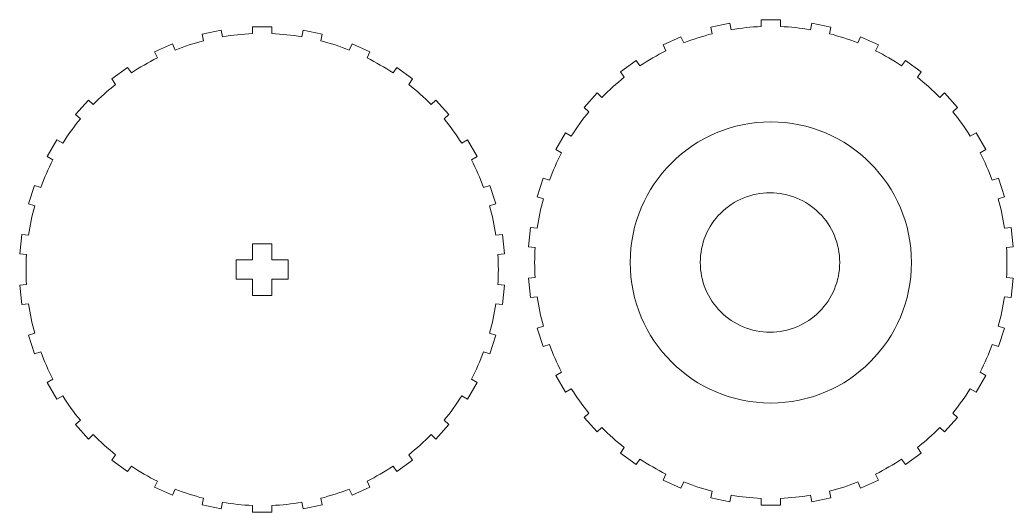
# Model space of a CAD drawing. Header units: centimetres. Extents: x -259 to 261, y 17 to 228.
# Drawn here: x -131.59 to -116.15, y 176.85 to 184.5 of the extents above; entities that cross this region are included whole.
import ezdxf

# ---------------------------------------------------------------- set-up
doc = ezdxf.new("R2010")
doc.units = ezdxf.units.CM
doc.header["$MEASUREMENT"] = 0
doc.layers.add('layer 1', color=7, linetype='Continuous')

msp = doc.modelspace()

# ---------------------------------------------------------------- linework, layer by layer
at = {"layer": 'layer 1', "color": 250, "lineweight": 9}
for points, knots in [([(-117.81781, 183.87206), (-117.81781, 183.87206), (-117.5736, 183.69462), (-117.5736, 183.69462), (-117.5736, 183.69462), (-117.5736, 183.69462), (-117.63456, 183.61071), (-117.63456, 183.61071), (-117.63456, 183.61071), (-117.51238, 183.51403), (-117.39648, 183.40968), (-117.28756, 183.29827), (-117.28756, 183.29827), (-117.28756, 183.29827), (-117.21049, 183.36768), (-117.21049, 183.36768), (-117.21049, 183.36768), (-117.21049, 183.36768), (-117.0085, 183.14335), (-117.0085, 183.14335), (-117.0085, 183.14335), (-117.0085, 183.14335), (-117.08557, 183.07394), (-117.08557, 183.07394), (-117.08557, 183.07394), (-116.98618, 182.95397), (-116.8945, 182.8278), (-116.81113, 182.69619), (-116.81113, 182.69619), (-116.81113, 182.69619), (-116.7213, 182.74805), (-116.7213, 182.74805), (-116.7213, 182.74805), (-116.7213, 182.74805), (-116.57037, 182.48662), (-116.57037, 182.48662), (-116.57037, 182.48662), (-116.57037, 182.48662), (-116.6602, 182.43477), (-116.6602, 182.43477), (-116.6602, 182.43477), (-116.5879, 182.29676), (-116.52447, 182.15428), (-116.47028, 182.0082), (-116.47028, 182.0082), (-116.47028, 182.0082), (-116.37163, 182.04026), (-116.37163, 182.04026), (-116.37163, 182.04026), (-116.37163, 182.04026), (-116.27835, 181.75317), (-116.27835, 181.75317), (-116.27835, 181.75317), (-116.27835, 181.75317), (-116.377, 181.72112), (-116.377, 181.72112), (-116.377, 181.72112), (-116.33498, 181.57109), (-116.30255, 181.41854), (-116.27992, 181.26438), (-116.27992, 181.26438), (-116.27992, 181.26438), (-116.17676, 181.27524), (-116.17676, 181.27524), (-116.17676, 181.27524), (-116.17676, 181.27524), (-116.14521, 180.97503), (-116.14521, 180.97503), (-116.14521, 180.97503), (-116.14521, 180.97503), (-116.24836, 180.96417), (-116.24836, 180.96417), (-116.24836, 180.96417), (-116.23846, 180.80868), (-116.23846, 180.65273), (-116.24836, 180.49725), (-116.24836, 180.49725), (-116.24836, 180.49725), (-116.14521, 180.4864), (-116.14521, 180.4864), (-116.14521, 180.4864), (-116.14521, 180.4864), (-116.17676, 180.1862), (-116.17676, 180.1862), (-116.17676, 180.1862), (-116.17676, 180.1862), (-116.27992, 180.19704), (-116.27992, 180.19704), (-116.27992, 180.19704), (-116.30255, 180.04289), (-116.33498, 179.89035), (-116.377, 179.74032), (-116.377, 179.74032), (-116.377, 179.74032), (-116.27835, 179.70826), (-116.27835, 179.70826), (-116.27835, 179.70826), (-116.27835, 179.70826), (-116.37163, 179.42117), (-116.37163, 179.42117), (-116.37163, 179.42117), (-116.37163, 179.42117), (-116.47028, 179.45322), (-116.47028, 179.45322), (-116.47028, 179.45322), (-116.52447, 179.30716), (-116.5879, 179.16468), (-116.6602, 179.02666), (-116.6602, 179.02666), (-116.6602, 179.02666), (-116.57037, 178.9748), (-116.57037, 178.9748), (-116.57037, 178.9748), (-116.57037, 178.9748), (-116.7213, 178.71338), (-116.7213, 178.71338), (-116.7213, 178.71338), (-116.7213, 178.71338), (-116.81113, 178.76524), (-116.81113, 178.76524), (-116.81113, 178.76524), (-116.8945, 178.63363), (-116.98618, 178.50746), (-117.08557, 178.3875), (-117.08557, 178.3875), (-117.08557, 178.3875), (-117.0085, 178.31808), (-117.0085, 178.31808), (-117.0085, 178.31808), (-117.0085, 178.31808), (-117.21049, 178.09376), (-117.21049, 178.09376), (-117.21049, 178.09376), (-117.21049, 178.09376), (-117.28756, 178.16316), (-117.28756, 178.16316), (-117.28756, 178.16316), (-117.39648, 178.05176), (-117.51238, 177.9474), (-117.63456, 177.85073), (-117.63456, 177.85073), (-117.63456, 177.85073), (-117.5736, 177.76681), (-117.5736, 177.76681), (-117.5736, 177.76681), (-117.5736, 177.76681), (-117.81781, 177.58938), (-117.81781, 177.58938), (-117.81781, 177.58938), (-117.81781, 177.58938), (-117.87878, 177.67329), (-117.87878, 177.67329), (-117.87878, 177.67329), (-118.00848, 177.58697), (-118.14355, 177.50899), (-118.28315, 177.43982), (-118.28315, 177.43982), (-118.28315, 177.43982), (-118.24097, 177.34507), (-118.24097, 177.34507), (-118.24097, 177.34507), (-118.24097, 177.34507), (-118.51673, 177.22229), (-118.51673, 177.22229), (-118.51673, 177.22229), (-118.51673, 177.22229), (-118.55892, 177.31704), (-118.55892, 177.31704), (-118.55892, 177.31704), (-118.70373, 177.25958), (-118.85205, 177.21139), (-119.00299, 177.17275), (-119.00299, 177.17275), (-119.00299, 177.17275), (-118.98143, 177.0713), (-118.98143, 177.0713), (-118.98143, 177.0713), (-118.98143, 177.0713), (-119.27669, 177.00855), (-119.27669, 177.00855), (-119.27669, 177.00855), (-119.27669, 177.00855), (-119.29826, 177.11), (-119.29826, 177.11), (-119.29826, 177.11), (-119.45186, 177.0839), (-119.60697, 177.06759), (-119.76263, 177.06119), (-119.76263, 177.06119), (-119.76263, 177.06119), (-119.76263, 176.95747), (-119.76263, 176.95747), (-119.76263, 176.95747), (-119.76263, 176.95747), (-120.06449, 176.95747), (-120.06449, 176.95747), (-120.06449, 176.95747), (-120.06449, 176.95747), (-120.06449, 177.06119), (-120.06449, 177.06119), (-120.06449, 177.06119), (-120.22016, 177.06759), (-120.37526, 177.0839), (-120.52886, 177.11), (-120.52886, 177.11), (-120.52886, 177.11), (-120.55044, 177.00855), (-120.55044, 177.00855), (-120.55044, 177.00855), (-120.55044, 177.00855), (-120.84569, 177.0713), (-120.84569, 177.0713), (-120.84569, 177.0713), (-120.84569, 177.0713), (-120.82413, 177.17275), (-120.82413, 177.17275), (-120.82413, 177.17275), (-120.97507, 177.21139), (-121.1234, 177.25958), (-121.26821, 177.31704), (-121.26821, 177.31704), (-121.26821, 177.31704), (-121.3104, 177.22229), (-121.3104, 177.22229), (-121.3104, 177.22229), (-121.3104, 177.22229), (-121.58616, 177.34507), (-121.58616, 177.34507), (-121.58616, 177.34507), (-121.58616, 177.34507), (-121.54398, 177.43982), (-121.54398, 177.43982), (-121.54398, 177.43982), (-121.68358, 177.50899), (-121.81865, 177.58697), (-121.94835, 177.67329), (-121.94835, 177.67329), (-121.94835, 177.67329), (-122.00932, 177.58938), (-122.00932, 177.58938), (-122.00932, 177.58938), (-122.00932, 177.58938), (-122.25353, 177.76681), (-122.25353, 177.76681), (-122.25353, 177.76681), (-122.25353, 177.76681), (-122.19256, 177.85073), (-122.19256, 177.85073), (-122.19256, 177.85073), (-122.31474, 177.9474), (-122.43064, 178.05176), (-122.53957, 178.16316), (-122.53957, 178.16316), (-122.53957, 178.16316), (-122.61664, 178.09376), (-122.61664, 178.09376), (-122.61664, 178.09376), (-122.61664, 178.09376), (-122.81862, 178.31808), (-122.81862, 178.31808), (-122.81862, 178.31808), (-122.81862, 178.31808), (-122.74155, 178.3875), (-122.74155, 178.3875), (-122.74155, 178.3875), (-122.84095, 178.50746), (-122.93262, 178.63363), (-123.016, 178.76524), (-123.016, 178.76524), (-123.016, 178.76524), (-123.10583, 178.71338), (-123.10583, 178.71338), (-123.10583, 178.71338), (-123.10583, 178.71338), (-123.25676, 178.9748), (-123.25676, 178.9748), (-123.25676, 178.9748), (-123.25676, 178.9748), (-123.16693, 179.02666), (-123.16693, 179.02666), (-123.16693, 179.02666), (-123.23922, 179.16468), (-123.30265, 179.30716), (-123.35685, 179.45322), (-123.35685, 179.45322), (-123.35685, 179.45322), (-123.45549, 179.42117), (-123.45549, 179.42117), (-123.45549, 179.42117), (-123.45549, 179.42117), (-123.54877, 179.70826), (-123.54877, 179.70826), (-123.54877, 179.70826), (-123.54877, 179.70826), (-123.45013, 179.74032), (-123.45013, 179.74032), (-123.45013, 179.74032), (-123.49215, 179.89035), (-123.52457, 180.04289), (-123.54721, 180.19704), (-123.54721, 180.19704), (-123.54721, 180.19704), (-123.65037, 180.1862), (-123.65037, 180.1862), (-123.65037, 180.1862), (-123.65037, 180.1862), (-123.68192, 180.4864), (-123.68192, 180.4864), (-123.68192, 180.4864), (-123.68192, 180.4864), (-123.57876, 180.49725), (-123.57876, 180.49725), (-123.57876, 180.49725), (-123.58866, 180.65274), (-123.58866, 180.8087), (-123.57876, 180.96418), (-123.57876, 180.96418), (-123.57876, 180.96418), (-123.68192, 180.97503), (-123.68192, 180.97503), (-123.68192, 180.97503), (-123.68192, 180.97503), (-123.65037, 181.27524), (-123.65037, 181.27524), (-123.65037, 181.27524), (-123.65037, 181.27524), (-123.54721, 181.26438), (-123.54721, 181.26438), (-123.54721, 181.26438), (-123.52457, 181.41854), (-123.49215, 181.57109), (-123.45013, 181.72112), (-123.45013, 181.72112), (-123.45013, 181.72112), (-123.54877, 181.75317), (-123.54877, 181.75317), (-123.54877, 181.75317), (-123.54877, 181.75317), (-123.45549, 182.04026), (-123.45549, 182.04026), (-123.45549, 182.04026), (-123.45549, 182.04026), (-123.35685, 182.0082), (-123.35685, 182.0082), (-123.35685, 182.0082), (-123.30265, 182.15428), (-123.23922, 182.29676), (-123.16693, 182.43477), (-123.16693, 182.43477), (-123.16693, 182.43477), (-123.25676, 182.48662), (-123.25676, 182.48662), (-123.25676, 182.48662), (-123.25676, 182.48662), (-123.10583, 182.74805), (-123.10583, 182.74805), (-123.10583, 182.74805), (-123.10583, 182.74805), (-123.016, 182.69619), (-123.016, 182.69619), (-123.016, 182.69619), (-122.93262, 182.8278), (-122.84095, 182.95397), (-122.74155, 183.07394), (-122.74155, 183.07394), (-122.74155, 183.07394), (-122.81862, 183.14335), (-122.81862, 183.14335), (-122.81862, 183.14335), (-122.81862, 183.14335), (-122.61664, 183.36768), (-122.61664, 183.36768), (-122.61664, 183.36768), (-122.61664, 183.36768), (-122.53957, 183.29827), (-122.53957, 183.29827), (-122.53957, 183.29827), (-122.43064, 183.40968), (-122.31474, 183.51403), (-122.19256, 183.61071), (-122.19256, 183.61071), (-122.19256, 183.61071), (-122.25353, 183.69462), (-122.25353, 183.69462), (-122.25353, 183.69462), (-122.25353, 183.69462), (-122.00932, 183.87206), (-122.00932, 183.87206), (-122.00932, 183.87206), (-122.00932, 183.87206), (-121.94835, 183.78814), (-121.94835, 183.78814), (-121.94835, 183.78814), (-121.81865, 183.87446), (-121.68358, 183.95244), (-121.54398, 184.0216), (-121.54398, 184.0216), (-121.54398, 184.0216), (-121.58616, 184.11636), (-121.58616, 184.11636), (-121.58616, 184.11636), (-121.58616, 184.11636), (-121.3104, 184.23914), (-121.3104, 184.23914), (-121.3104, 184.23914), (-121.3104, 184.23914), (-121.26821, 184.14439), (-121.26821, 184.14439), (-121.26821, 184.14439), (-121.1234, 184.20184), (-120.97507, 184.25005), (-120.82413, 184.28867), (-120.82413, 184.28867), (-120.82413, 184.28867), (-120.84569, 184.39013), (-120.84569, 184.39013), (-120.84569, 184.39013), (-120.84569, 184.39013), (-120.55044, 184.45289), (-120.55044, 184.45289), (-120.55044, 184.45289), (-120.55044, 184.45289), (-120.52886, 184.35144), (-120.52886, 184.35144), (-120.52886, 184.35144), (-120.37526, 184.37754), (-120.22016, 184.39384), (-120.06449, 184.40024), (-120.06449, 184.40024), (-120.06449, 184.40024), (-120.06449, 184.50397), (-120.06449, 184.50397), (-120.06449, 184.50397), (-120.06449, 184.50397), (-119.76263, 184.50397), (-119.76263, 184.50397), (-119.76263, 184.50397), (-119.76263, 184.50397), (-119.76263, 184.40024), (-119.76263, 184.40024), (-119.76263, 184.40024), (-119.60697, 184.39384), (-119.45186, 184.37754), (-119.29826, 184.35144), (-119.29826, 184.35144), (-119.29826, 184.35144), (-119.27669, 184.45289), (-119.27669, 184.45289), (-119.27669, 184.45289), (-119.27669, 184.45289), (-118.98143, 184.39013), (-118.98143, 184.39013), (-118.98143, 184.39013), (-118.98143, 184.39013), (-119.00299, 184.28867), (-119.00299, 184.28867), (-119.00299, 184.28867), (-118.85205, 184.25005), (-118.70373, 184.20184), (-118.55892, 184.14439), (-118.55892, 184.14439), (-118.55892, 184.14439), (-118.51673, 184.23914), (-118.51673, 184.23914), (-118.51673, 184.23914), (-118.51673, 184.23914), (-118.24097, 184.11636), (-118.24097, 184.11636), (-118.24097, 184.11636), (-118.24097, 184.11636), (-118.28315, 184.0216), (-118.28315, 184.0216), (-118.28315, 184.0216), (-118.14355, 183.95244), (-118.00848, 183.87446), (-117.87878, 183.78814), (-117.87878, 183.78814), (-117.87878, 183.78814), (-117.81781, 183.87206), (-117.81781, 183.87206)], [0, 0, 0, 0, 0.00826446, 0.00826446, 0.00826446, 0.00826446, 0.01652893, 0.01652893, 0.01652893, 0.01652893, 0.02479339, 0.02479339, 0.02479339, 0.02479339, 0.03305785, 0.03305785, 0.03305785, 0.03305785, 0.04132231, 0.04132231, 0.04132231, 0.04132231, 0.04958678, 0.04958678, 0.04958678, 0.04958678, 0.05785124, 0.05785124, 0.05785124, 0.05785124, 0.0661157, 0.0661157, 0.0661157, 0.0661157, 0.07438017, 0.07438017, 0.07438017, 0.07438017, 0.08264463, 0.08264463, 0.08264463, 0.08264463, 0.09090909, 0.09090909, 0.09090909, 0.09090909, 0.09917355, 0.09917355, 0.09917355, 0.09917355, 0.10743802, 0.10743802, 0.10743802, 0.10743802, 0.11570248, 0.11570248, 0.11570248, 0.11570248, 0.12396694, 0.12396694, 0.12396694, 0.12396694, 0.1322314, 0.1322314, 0.1322314, 0.1322314, 0.14049587, 0.14049587, 0.14049587, 0.14049587, 0.14876033, 0.14876033, 0.14876033, 0.14876033, 0.15702479, 0.15702479, 0.15702479, 0.15702479, 0.16528926, 0.16528926, 0.16528926, 0.16528926, 0.17355372, 0.17355372, 0.17355372, 0.17355372, 0.18181818, 0.18181818, 0.18181818, 0.18181818, 0.19008264, 0.19008264, 0.19008264, 0.19008264, 0.19834711, 0.19834711, 0.19834711, 0.19834711, 0.20661157, 0.20661157, 0.20661157, 0.20661157, 0.21487603, 0.21487603, 0.21487603, 0.21487603, 0.2231405, 0.2231405, 0.2231405, 0.2231405, 0.23140496, 0.23140496, 0.23140496, 0.23140496, 0.23966942, 0.23966942, 0.23966942, 0.23966942, 0.24793388, 0.24793388, 0.24793388, 0.24793388, 0.25619835, 0.25619835, 0.25619835, 0.25619835, 0.26446281, 0.26446281, 0.26446281, 0.26446281, 0.27272727, 0.27272727, 0.27272727, 0.27272727, 0.28099174, 0.28099174, 0.28099174, 0.28099174, 0.2892562, 0.2892562, 0.2892562, 0.2892562, 0.29752066, 0.29752066, 0.29752066, 0.29752066, 0.30578512, 0.30578512, 0.30578512, 0.30578512, 0.31404959, 0.31404959, 0.31404959, 0.31404959, 0.32231405, 0.32231405, 0.32231405, 0.32231405, 0.33057851, 0.33057851, 0.33057851, 0.33057851, 0.33884298, 0.33884298, 0.33884298, 0.33884298, 0.34710744, 0.34710744, 0.34710744, 0.34710744, 0.3553719, 0.3553719, 0.3553719, 0.3553719, 0.36363636, 0.36363636, 0.36363636, 0.36363636, 0.37190083, 0.37190083, 0.37190083, 0.37190083, 0.38016529, 0.38016529, 0.38016529, 0.38016529, 0.38842975, 0.38842975, 0.38842975, 0.38842975, 0.39669421, 0.39669421, 0.39669421, 0.39669421, 0.40495868, 0.40495868, 0.40495868, 0.40495868, 0.41322314, 0.41322314, 0.41322314, 0.41322314, 0.4214876, 0.4214876, 0.4214876, 0.4214876, 0.42975207, 0.42975207, 0.42975207, 0.42975207, 0.43801653, 0.43801653, 0.43801653, 0.43801653, 0.44628099, 0.44628099, 0.44628099, 0.44628099, 0.45454545, 0.45454545, 0.45454545, 0.45454545, 0.46280992, 0.46280992, 0.46280992, 0.46280992, 0.47107438, 0.47107438, 0.47107438, 0.47107438, 0.47933884, 0.47933884, 0.47933884, 0.47933884, 0.48760331, 0.48760331, 0.48760331, 0.48760331, 0.49586777, 0.49586777, 0.49586777, 0.49586777, 0.50413223, 0.50413223, 0.50413223, 0.50413223, 0.51239669, 0.51239669, 0.51239669, 0.51239669, 0.52066116, 0.52066116, 0.52066116, 0.52066116, 0.52892562, 0.52892562, 0.52892562, 0.52892562, 0.53719008, 0.53719008, 0.53719008, 0.53719008, 0.54545455, 0.54545455, 0.54545455, 0.54545455, 0.55371901, 0.55371901, 0.55371901, 0.55371901, 0.56198347, 0.56198347, 0.56198347, 0.56198347, 0.57024793, 0.57024793, 0.57024793, 0.57024793, 0.5785124, 0.5785124, 0.5785124, 0.5785124, 0.58677686, 0.58677686, 0.58677686, 0.58677686, 0.59504132, 0.59504132, 0.59504132, 0.59504132, 0.60330579, 0.60330579, 0.60330579, 0.60330579, 0.61157025, 0.61157025, 0.61157025, 0.61157025, 0.61983471, 0.61983471, 0.61983471, 0.61983471, 0.62809917, 0.62809917, 0.62809917, 0.62809917, 0.63636364, 0.63636364, 0.63636364, 0.63636364, 0.6446281, 0.6446281, 0.6446281, 0.6446281, 0.65289256, 0.65289256, 0.65289256, 0.65289256, 0.66115702, 0.66115702, 0.66115702, 0.66115702, 0.66942149, 0.66942149, 0.66942149, 0.66942149, 0.67768595, 0.67768595, 0.67768595, 0.67768595, 0.68595041, 0.68595041, 0.68595041, 0.68595041, 0.69421488, 0.69421488, 0.69421488, 0.69421488, 0.70247934, 0.70247934, 0.70247934, 0.70247934, 0.7107438, 0.7107438, 0.7107438, 0.7107438, 0.71900826, 0.71900826, 0.71900826, 0.71900826, 0.72727273, 0.72727273, 0.72727273, 0.72727273, 0.73553719, 0.73553719, 0.73553719, 0.73553719, 0.74380165, 0.74380165, 0.74380165, 0.74380165, 0.75206612, 0.75206612, 0.75206612, 0.75206612, 0.76033058, 0.76033058, 0.76033058, 0.76033058, 0.76859504, 0.76859504, 0.76859504, 0.76859504, 0.7768595, 0.7768595, 0.7768595, 0.7768595, 0.78512397, 0.78512397, 0.78512397, 0.78512397, 0.79338843, 0.79338843, 0.79338843, 0.79338843, 0.80165289, 0.80165289, 0.80165289, 0.80165289, 0.80991736, 0.80991736, 0.80991736, 0.80991736, 0.81818182, 0.81818182, 0.81818182, 0.81818182, 0.82644628, 0.82644628, 0.82644628, 0.82644628, 0.83471074, 0.83471074, 0.83471074, 0.83471074, 0.84297521, 0.84297521, 0.84297521, 0.84297521, 0.85123967, 0.85123967, 0.85123967, 0.85123967, 0.85950413, 0.85950413, 0.85950413, 0.85950413, 0.8677686, 0.8677686, 0.8677686, 0.8677686, 0.87603306, 0.87603306, 0.87603306, 0.87603306, 0.88429752, 0.88429752, 0.88429752, 0.88429752, 0.89256198, 0.89256198, 0.89256198, 0.89256198, 0.90082645, 0.90082645, 0.90082645, 0.90082645, 0.90909091, 0.90909091, 0.90909091, 0.90909091, 0.91735537, 0.91735537, 0.91735537, 0.91735537, 0.92561983, 0.92561983, 0.92561983, 0.92561983, 0.9338843, 0.9338843, 0.9338843, 0.9338843, 0.94214876, 0.94214876, 0.94214876, 0.94214876, 0.95041322, 0.95041322, 0.95041322, 0.95041322, 0.95867769, 0.95867769, 0.95867769, 0.95867769, 0.96694215, 0.96694215, 0.96694215, 0.96694215, 0.97520661, 0.97520661, 0.97520661, 0.97520661, 0.98347107, 0.98347107, 0.98347107, 0.98347107, 1, 1, 1, 1]), ([(-124.05525, 180.37616), (-124.05525, 180.37616), (-124.0868, 180.07596), (-124.0868, 180.07596), (-124.0868, 180.07596), (-124.0868, 180.07596), (-124.18996, 180.0868), (-124.18996, 180.0868), (-124.18996, 180.0868), (-124.21259, 179.93265), (-124.24502, 179.78009), (-124.28703, 179.63007), (-124.28703, 179.63007), (-124.28703, 179.63007), (-124.1884, 179.59801), (-124.1884, 179.59801), (-124.1884, 179.59801), (-124.1884, 179.59801), (-124.28167, 179.31093), (-124.28167, 179.31093), (-124.28167, 179.31093), (-124.28167, 179.31093), (-124.38032, 179.34298), (-124.38032, 179.34298), (-124.38032, 179.34298), (-124.43452, 179.19691), (-124.49794, 179.05443), (-124.57024, 178.91641), (-124.57024, 178.91641), (-124.57024, 178.91641), (-124.48041, 178.86455), (-124.48041, 178.86455), (-124.48041, 178.86455), (-124.48041, 178.86455), (-124.63134, 178.60313), (-124.63134, 178.60313), (-124.63134, 178.60313), (-124.63134, 178.60313), (-124.72117, 178.655), (-124.72117, 178.655), (-124.72117, 178.655), (-124.80454, 178.52338), (-124.89622, 178.39721), (-124.99562, 178.27724), (-124.99562, 178.27724), (-124.99562, 178.27724), (-124.91855, 178.20784), (-124.91855, 178.20784), (-124.91855, 178.20784), (-124.91855, 178.20784), (-125.12053, 177.98352), (-125.12053, 177.98352), (-125.12053, 177.98352), (-125.12053, 177.98352), (-125.1976, 178.05291), (-125.1976, 178.05291), (-125.1976, 178.05291), (-125.30653, 177.94152), (-125.42243, 177.83716), (-125.5446, 177.74048), (-125.5446, 177.74048), (-125.5446, 177.74048), (-125.48364, 177.65656), (-125.48364, 177.65656), (-125.48364, 177.65656), (-125.48364, 177.65656), (-125.72785, 177.47914), (-125.72785, 177.47914), (-125.72785, 177.47914), (-125.72785, 177.47914), (-125.78882, 177.56305), (-125.78882, 177.56305), (-125.78882, 177.56305), (-125.91851, 177.47672), (-126.05359, 177.39874), (-126.19319, 177.32958), (-126.19319, 177.32958), (-126.19319, 177.32958), (-126.15101, 177.23482), (-126.15101, 177.23482), (-126.15101, 177.23482), (-126.15101, 177.23482), (-126.42677, 177.11205), (-126.42677, 177.11205), (-126.42677, 177.11205), (-126.42677, 177.11205), (-126.46896, 177.2068), (-126.46896, 177.2068), (-126.46896, 177.2068), (-126.61377, 177.14934), (-126.7621, 177.10114), (-126.91304, 177.06251), (-126.91304, 177.06251), (-126.91304, 177.06251), (-126.89148, 176.96106), (-126.89148, 176.96106), (-126.89148, 176.96106), (-126.89148, 176.96106), (-127.18673, 176.8983), (-127.18673, 176.8983), (-127.18673, 176.8983), (-127.18673, 176.8983), (-127.2083, 176.99976), (-127.2083, 176.99976), (-127.2083, 176.99976), (-127.3619, 176.97366), (-127.51701, 176.95734), (-127.67267, 176.95094), (-127.67267, 176.95094), (-127.67267, 176.95094), (-127.67267, 176.84723), (-127.67267, 176.84723), (-127.67267, 176.84723), (-127.67267, 176.84723), (-127.97453, 176.84723), (-127.97453, 176.84723), (-127.97453, 176.84723), (-127.97453, 176.84723), (-127.97453, 176.95094), (-127.97453, 176.95094), (-127.97453, 176.95094), (-128.1302, 176.95734), (-128.28531, 176.97366), (-128.43891, 176.99976), (-128.43891, 176.99976), (-128.43891, 176.99976), (-128.46048, 176.8983), (-128.46048, 176.8983), (-128.46048, 176.8983), (-128.46048, 176.8983), (-128.75574, 176.96106), (-128.75574, 176.96106), (-128.75574, 176.96106), (-128.75574, 176.96106), (-128.73417, 177.06251), (-128.73417, 177.06251), (-128.73417, 177.06251), (-128.88511, 177.10114), (-129.03343, 177.14934), (-129.17825, 177.2068), (-129.17825, 177.2068), (-129.17825, 177.2068), (-129.22044, 177.11205), (-129.22044, 177.11205), (-129.22044, 177.11205), (-129.22044, 177.11205), (-129.4962, 177.23482), (-129.4962, 177.23482), (-129.4962, 177.23482), (-129.4962, 177.23482), (-129.45402, 177.32958), (-129.45402, 177.32958), (-129.45402, 177.32958), (-129.59362, 177.39874), (-129.72869, 177.47672), (-129.85839, 177.56305), (-129.85839, 177.56305), (-129.85839, 177.56305), (-129.91936, 177.47914), (-129.91936, 177.47914), (-129.91936, 177.47914), (-129.91936, 177.47914), (-130.16357, 177.65656), (-130.16357, 177.65656), (-130.16357, 177.65656), (-130.16357, 177.65656), (-130.1026, 177.74048), (-130.1026, 177.74048), (-130.1026, 177.74048), (-130.22478, 177.83716), (-130.34069, 177.94152), (-130.44961, 178.05291), (-130.44961, 178.05291), (-130.44961, 178.05291), (-130.52668, 177.98352), (-130.52668, 177.98352), (-130.52668, 177.98352), (-130.52668, 177.98352), (-130.72867, 178.20784), (-130.72867, 178.20784), (-130.72867, 178.20784), (-130.72867, 178.20784), (-130.65158, 178.27724), (-130.65158, 178.27724), (-130.65158, 178.27724), (-130.75099, 178.39721), (-130.84267, 178.52338), (-130.92604, 178.655), (-130.92604, 178.655), (-130.92604, 178.655), (-131.01587, 178.60313), (-131.01587, 178.60313), (-131.01587, 178.60313), (-131.01587, 178.60313), (-131.1668, 178.86455), (-131.1668, 178.86455), (-131.1668, 178.86455), (-131.1668, 178.86455), (-131.07697, 178.91641), (-131.07697, 178.91641), (-131.07697, 178.91641), (-131.14927, 179.05443), (-131.21269, 179.19691), (-131.26689, 179.34298), (-131.26689, 179.34298), (-131.26689, 179.34298), (-131.36554, 179.31093), (-131.36554, 179.31093), (-131.36554, 179.31093), (-131.36554, 179.31093), (-131.45882, 179.59801), (-131.45882, 179.59801), (-131.45882, 179.59801), (-131.45882, 179.59801), (-131.36017, 179.63007), (-131.36017, 179.63007), (-131.36017, 179.63007), (-131.40218, 179.78009), (-131.43461, 179.93265), (-131.45725, 180.0868), (-131.45725, 180.0868), (-131.45725, 180.0868), (-131.56041, 180.07596), (-131.56041, 180.07596), (-131.56041, 180.07596), (-131.56041, 180.07596), (-131.59196, 180.37616), (-131.59196, 180.37616), (-131.59196, 180.37616), (-131.59196, 180.37616), (-131.4888, 180.387), (-131.4888, 180.387), (-131.4888, 180.387), (-131.49871, 180.54249), (-131.49871, 180.69845), (-131.4888, 180.85394), (-131.4888, 180.85394), (-131.4888, 180.85394), (-131.59196, 180.86478), (-131.59196, 180.86478), (-131.59196, 180.86478), (-131.59196, 180.86478), (-131.56041, 181.16499), (-131.56041, 181.16499), (-131.56041, 181.16499), (-131.56041, 181.16499), (-131.45725, 181.15414), (-131.45725, 181.15414), (-131.45725, 181.15414), (-131.43461, 181.3083), (-131.40218, 181.46084), (-131.36017, 181.61088), (-131.36017, 181.61088), (-131.36017, 181.61088), (-131.45882, 181.64292), (-131.45882, 181.64292), (-131.45882, 181.64292), (-131.45882, 181.64292), (-131.36554, 181.93002), (-131.36554, 181.93002), (-131.36554, 181.93002), (-131.36554, 181.93002), (-131.26689, 181.89795), (-131.26689, 181.89795), (-131.26689, 181.89795), (-131.21269, 182.04403), (-131.14927, 182.18651), (-131.07697, 182.32452), (-131.07697, 182.32452), (-131.07697, 182.32452), (-131.1668, 182.37638), (-131.1668, 182.37638), (-131.1668, 182.37638), (-131.1668, 182.37638), (-131.01587, 182.6378), (-131.01587, 182.6378), (-131.01587, 182.6378), (-131.01587, 182.6378), (-130.92604, 182.58595), (-130.92604, 182.58595), (-130.92604, 182.58595), (-130.84267, 182.71756), (-130.75099, 182.84373), (-130.65158, 182.9637), (-130.65158, 182.9637), (-130.65158, 182.9637), (-130.72867, 183.0331), (-130.72867, 183.0331), (-130.72867, 183.0331), (-130.72867, 183.0331), (-130.52668, 183.25743), (-130.52668, 183.25743), (-130.52668, 183.25743), (-130.52668, 183.25743), (-130.44961, 183.18802), (-130.44961, 183.18802), (-130.44961, 183.18802), (-130.34069, 183.29943), (-130.22478, 183.40379), (-130.1026, 183.50047), (-130.1026, 183.50047), (-130.1026, 183.50047), (-130.16357, 183.58438), (-130.16357, 183.58438), (-130.16357, 183.58438), (-130.16357, 183.58438), (-129.91936, 183.76181), (-129.91936, 183.76181), (-129.91936, 183.76181), (-129.91936, 183.76181), (-129.85839, 183.6779), (-129.85839, 183.6779), (-129.85839, 183.6779), (-129.72869, 183.76421), (-129.59362, 183.8422), (-129.45402, 183.91136), (-129.45402, 183.91136), (-129.45402, 183.91136), (-129.4962, 184.00612), (-129.4962, 184.00612), (-129.4962, 184.00612), (-129.4962, 184.00612), (-129.22044, 184.12889), (-129.22044, 184.12889), (-129.22044, 184.12889), (-129.22044, 184.12889), (-129.17825, 184.03414), (-129.17825, 184.03414), (-129.17825, 184.03414), (-129.03343, 184.0916), (-128.88511, 184.1398), (-128.73417, 184.17843), (-128.73417, 184.17843), (-128.73417, 184.17843), (-128.75574, 184.27988), (-128.75574, 184.27988), (-128.75574, 184.27988), (-128.75574, 184.27988), (-128.46048, 184.34265), (-128.46048, 184.34265), (-128.46048, 184.34265), (-128.46048, 184.34265), (-128.43891, 184.2412), (-128.43891, 184.2412), (-128.43891, 184.2412), (-128.28531, 184.2673), (-128.1302, 184.28359), (-127.97453, 184.28999), (-127.97453, 184.28999), (-127.97453, 184.28999), (-127.97453, 184.39373), (-127.97453, 184.39373), (-127.97453, 184.39373), (-127.97453, 184.39373), (-127.67267, 184.39373), (-127.67267, 184.39373), (-127.67267, 184.39373), (-127.67267, 184.39373), (-127.67267, 184.28999), (-127.67267, 184.28999), (-127.67267, 184.28999), (-127.51701, 184.28359), (-127.3619, 184.2673), (-127.2083, 184.2412), (-127.2083, 184.2412), (-127.2083, 184.2412), (-127.18673, 184.34265), (-127.18673, 184.34265), (-127.18673, 184.34265), (-127.18673, 184.34265), (-126.89148, 184.27988), (-126.89148, 184.27988), (-126.89148, 184.27988), (-126.89148, 184.27988), (-126.91304, 184.17843), (-126.91304, 184.17843), (-126.91304, 184.17843), (-126.7621, 184.1398), (-126.61377, 184.0916), (-126.46896, 184.03414), (-126.46896, 184.03414), (-126.46896, 184.03414), (-126.42677, 184.12889), (-126.42677, 184.12889), (-126.42677, 184.12889), (-126.42677, 184.12889), (-126.15101, 184.00612), (-126.15101, 184.00612), (-126.15101, 184.00612), (-126.15101, 184.00612), (-126.19319, 183.91136), (-126.19319, 183.91136), (-126.19319, 183.91136), (-126.05359, 183.8422), (-125.91851, 183.76421), (-125.78882, 183.6779), (-125.78882, 183.6779), (-125.78882, 183.6779), (-125.72785, 183.76181), (-125.72785, 183.76181), (-125.72785, 183.76181), (-125.72785, 183.76181), (-125.48364, 183.58438), (-125.48364, 183.58438), (-125.48364, 183.58438), (-125.48364, 183.58438), (-125.5446, 183.50047), (-125.5446, 183.50047), (-125.5446, 183.50047), (-125.42243, 183.40379), (-125.30653, 183.29943), (-125.1976, 183.18802), (-125.1976, 183.18802), (-125.1976, 183.18802), (-125.12053, 183.25743), (-125.12053, 183.25743), (-125.12053, 183.25743), (-125.12053, 183.25743), (-124.91855, 183.0331), (-124.91855, 183.0331), (-124.91855, 183.0331), (-124.91855, 183.0331), (-124.99562, 182.9637), (-124.99562, 182.9637), (-124.99562, 182.9637), (-124.89622, 182.84373), (-124.80454, 182.71756), (-124.72117, 182.58595), (-124.72117, 182.58595), (-124.72117, 182.58595), (-124.63134, 182.6378), (-124.63134, 182.6378), (-124.63134, 182.6378), (-124.63134, 182.6378), (-124.48041, 182.37638), (-124.48041, 182.37638), (-124.48041, 182.37638), (-124.48041, 182.37638), (-124.57024, 182.32452), (-124.57024, 182.32452), (-124.57024, 182.32452), (-124.49794, 182.18651), (-124.43452, 182.04403), (-124.38032, 181.89795), (-124.38032, 181.89795), (-124.38032, 181.89795), (-124.28167, 181.93002), (-124.28167, 181.93002), (-124.28167, 181.93002), (-124.28167, 181.93002), (-124.1884, 181.64292), (-124.1884, 181.64292), (-124.1884, 181.64292), (-124.1884, 181.64292), (-124.28703, 181.61088), (-124.28703, 181.61088), (-124.28703, 181.61088), (-124.24502, 181.46084), (-124.21259, 181.3083), (-124.18996, 181.15414), (-124.18996, 181.15414), (-124.18996, 181.15414), (-124.0868, 181.16499), (-124.0868, 181.16499), (-124.0868, 181.16499), (-124.0868, 181.16499), (-124.05525, 180.86478), (-124.05525, 180.86478), (-124.05525, 180.86478), (-124.05525, 180.86478), (-124.1584, 180.85392), (-124.1584, 180.85392), (-124.1584, 180.85392), (-124.1485, 180.69844), (-124.1485, 180.54248), (-124.1584, 180.387), (-124.1584, 180.387), (-124.1584, 180.387), (-124.05525, 180.37616), (-124.05525, 180.37616)], [0, 0, 0, 0, 0.00826446, 0.00826446, 0.00826446, 0.00826446, 0.01652893, 0.01652893, 0.01652893, 0.01652893, 0.02479339, 0.02479339, 0.02479339, 0.02479339, 0.03305785, 0.03305785, 0.03305785, 0.03305785, 0.04132231, 0.04132231, 0.04132231, 0.04132231, 0.04958678, 0.04958678, 0.04958678, 0.04958678, 0.05785124, 0.05785124, 0.05785124, 0.05785124, 0.0661157, 0.0661157, 0.0661157, 0.0661157, 0.07438017, 0.07438017, 0.07438017, 0.07438017, 0.08264463, 0.08264463, 0.08264463, 0.08264463, 0.09090909, 0.09090909, 0.09090909, 0.09090909, 0.09917355, 0.09917355, 0.09917355, 0.09917355, 0.10743802, 0.10743802, 0.10743802, 0.10743802, 0.11570248, 0.11570248, 0.11570248, 0.11570248, 0.12396694, 0.12396694, 0.12396694, 0.12396694, 0.1322314, 0.1322314, 0.1322314, 0.1322314, 0.14049587, 0.14049587, 0.14049587, 0.14049587, 0.14876033, 0.14876033, 0.14876033, 0.14876033, 0.15702479, 0.15702479, 0.15702479, 0.15702479, 0.16528926, 0.16528926, 0.16528926, 0.16528926, 0.17355372, 0.17355372, 0.17355372, 0.17355372, 0.18181818, 0.18181818, 0.18181818, 0.18181818, 0.19008264, 0.19008264, 0.19008264, 0.19008264, 0.19834711, 0.19834711, 0.19834711, 0.19834711, 0.20661157, 0.20661157, 0.20661157, 0.20661157, 0.21487603, 0.21487603, 0.21487603, 0.21487603, 0.2231405, 0.2231405, 0.2231405, 0.2231405, 0.23140496, 0.23140496, 0.23140496, 0.23140496, 0.23966942, 0.23966942, 0.23966942, 0.23966942, 0.24793388, 0.24793388, 0.24793388, 0.24793388, 0.25619835, 0.25619835, 0.25619835, 0.25619835, 0.26446281, 0.26446281, 0.26446281, 0.26446281, 0.27272727, 0.27272727, 0.27272727, 0.27272727, 0.28099174, 0.28099174, 0.28099174, 0.28099174, 0.2892562, 0.2892562, 0.2892562, 0.2892562, 0.29752066, 0.29752066, 0.29752066, 0.29752066, 0.30578512, 0.30578512, 0.30578512, 0.30578512, 0.31404959, 0.31404959, 0.31404959, 0.31404959, 0.32231405, 0.32231405, 0.32231405, 0.32231405, 0.33057851, 0.33057851, 0.33057851, 0.33057851, 0.33884298, 0.33884298, 0.33884298, 0.33884298, 0.34710744, 0.34710744, 0.34710744, 0.34710744, 0.3553719, 0.3553719, 0.3553719, 0.3553719, 0.36363636, 0.36363636, 0.36363636, 0.36363636, 0.37190083, 0.37190083, 0.37190083, 0.37190083, 0.38016529, 0.38016529, 0.38016529, 0.38016529, 0.38842975, 0.38842975, 0.38842975, 0.38842975, 0.39669421, 0.39669421, 0.39669421, 0.39669421, 0.40495868, 0.40495868, 0.40495868, 0.40495868, 0.41322314, 0.41322314, 0.41322314, 0.41322314, 0.4214876, 0.4214876, 0.4214876, 0.4214876, 0.42975207, 0.42975207, 0.42975207, 0.42975207, 0.43801653, 0.43801653, 0.43801653, 0.43801653, 0.44628099, 0.44628099, 0.44628099, 0.44628099, 0.45454545, 0.45454545, 0.45454545, 0.45454545, 0.46280992, 0.46280992, 0.46280992, 0.46280992, 0.47107438, 0.47107438, 0.47107438, 0.47107438, 0.47933884, 0.47933884, 0.47933884, 0.47933884, 0.48760331, 0.48760331, 0.48760331, 0.48760331, 0.49586777, 0.49586777, 0.49586777, 0.49586777, 0.50413223, 0.50413223, 0.50413223, 0.50413223, 0.51239669, 0.51239669, 0.51239669, 0.51239669, 0.52066116, 0.52066116, 0.52066116, 0.52066116, 0.52892562, 0.52892562, 0.52892562, 0.52892562, 0.53719008, 0.53719008, 0.53719008, 0.53719008, 0.54545455, 0.54545455, 0.54545455, 0.54545455, 0.55371901, 0.55371901, 0.55371901, 0.55371901, 0.56198347, 0.56198347, 0.56198347, 0.56198347, 0.57024793, 0.57024793, 0.57024793, 0.57024793, 0.5785124, 0.5785124, 0.5785124, 0.5785124, 0.58677686, 0.58677686, 0.58677686, 0.58677686, 0.59504132, 0.59504132, 0.59504132, 0.59504132, 0.60330579, 0.60330579, 0.60330579, 0.60330579, 0.61157025, 0.61157025, 0.61157025, 0.61157025, 0.61983471, 0.61983471, 0.61983471, 0.61983471, 0.62809917, 0.62809917, 0.62809917, 0.62809917, 0.63636364, 0.63636364, 0.63636364, 0.63636364, 0.6446281, 0.6446281, 0.6446281, 0.6446281, 0.65289256, 0.65289256, 0.65289256, 0.65289256, 0.66115702, 0.66115702, 0.66115702, 0.66115702, 0.66942149, 0.66942149, 0.66942149, 0.66942149, 0.67768595, 0.67768595, 0.67768595, 0.67768595, 0.68595041, 0.68595041, 0.68595041, 0.68595041, 0.69421488, 0.69421488, 0.69421488, 0.69421488, 0.70247934, 0.70247934, 0.70247934, 0.70247934, 0.7107438, 0.7107438, 0.7107438, 0.7107438, 0.71900826, 0.71900826, 0.71900826, 0.71900826, 0.72727273, 0.72727273, 0.72727273, 0.72727273, 0.73553719, 0.73553719, 0.73553719, 0.73553719, 0.74380165, 0.74380165, 0.74380165, 0.74380165, 0.75206612, 0.75206612, 0.75206612, 0.75206612, 0.76033058, 0.76033058, 0.76033058, 0.76033058, 0.76859504, 0.76859504, 0.76859504, 0.76859504, 0.7768595, 0.7768595, 0.7768595, 0.7768595, 0.78512397, 0.78512397, 0.78512397, 0.78512397, 0.79338843, 0.79338843, 0.79338843, 0.79338843, 0.80165289, 0.80165289, 0.80165289, 0.80165289, 0.80991736, 0.80991736, 0.80991736, 0.80991736, 0.81818182, 0.81818182, 0.81818182, 0.81818182, 0.82644628, 0.82644628, 0.82644628, 0.82644628, 0.83471074, 0.83471074, 0.83471074, 0.83471074, 0.84297521, 0.84297521, 0.84297521, 0.84297521, 0.85123967, 0.85123967, 0.85123967, 0.85123967, 0.85950413, 0.85950413, 0.85950413, 0.85950413, 0.8677686, 0.8677686, 0.8677686, 0.8677686, 0.87603306, 0.87603306, 0.87603306, 0.87603306, 0.88429752, 0.88429752, 0.88429752, 0.88429752, 0.89256198, 0.89256198, 0.89256198, 0.89256198, 0.90082645, 0.90082645, 0.90082645, 0.90082645, 0.90909091, 0.90909091, 0.90909091, 0.90909091, 0.91735537, 0.91735537, 0.91735537, 0.91735537, 0.92561983, 0.92561983, 0.92561983, 0.92561983, 0.9338843, 0.9338843, 0.9338843, 0.9338843, 0.94214876, 0.94214876, 0.94214876, 0.94214876, 0.95041322, 0.95041322, 0.95041322, 0.95041322, 0.95867769, 0.95867769, 0.95867769, 0.95867769, 0.96694215, 0.96694215, 0.96694215, 0.96694215, 0.97520661, 0.97520661, 0.97520661, 0.97520661, 0.98347107, 0.98347107, 0.98347107, 0.98347107, 1, 1, 1, 1]), ([(-119.91356, 178.54399), (-121.12126, 178.54399), (-122.1003, 179.52302), (-122.1003, 180.73072), (-122.1003, 180.73072), (-122.1003, 181.93842), (-121.12126, 182.91745), (-119.91356, 182.91745), (-119.91356, 182.91745), (-118.70586, 182.91745), (-117.72683, 181.93842), (-117.72683, 180.73072), (-117.72683, 180.73072), (-117.72683, 179.52302), (-118.70586, 178.54399), (-119.91356, 178.54399)], [0, 0, 0, 0, 0.2, 0.2, 0.2, 0.2, 0.4, 0.4, 0.4, 0.4, 0.6, 0.6, 0.6, 0.6, 1, 1, 1, 1]), ([(-119.92641, 179.64607), (-120.21406, 179.64607), (-120.48991, 179.76036), (-120.69337, 179.96376), (-120.69337, 179.96376), (-120.89676, 180.16717), (-121.01104, 180.44304), (-121.01104, 180.7307), (-121.01104, 180.7307), (-121.01104, 181.01837), (-120.89676, 181.29424), (-120.69337, 181.49765), (-120.69337, 181.49765), (-120.48991, 181.70104), (-120.21406, 181.81532), (-119.92641, 181.81532), (-119.92641, 181.81532), (-119.63873, 181.81532), (-119.36287, 181.70104), (-119.15948, 181.49765), (-119.15948, 181.49765), (-118.95603, 181.29424), (-118.8418, 181.01837), (-118.8418, 180.7307), (-118.8418, 180.7307), (-118.8418, 180.44304), (-118.95603, 180.16717), (-119.15948, 179.96376), (-119.15948, 179.96376), (-119.36287, 179.76036), (-119.63873, 179.64607), (-119.92641, 179.64607)], [0, 0, 0, 0, 0.11111111, 0.11111111, 0.11111111, 0.11111111, 0.22222222, 0.22222222, 0.22222222, 0.22222222, 0.33333333, 0.33333333, 0.33333333, 0.33333333, 0.44444444, 0.44444444, 0.44444444, 0.44444444, 0.55555556, 0.55555556, 0.55555556, 0.55555556, 0.66666667, 0.66666667, 0.66666667, 0.66666667, 0.77777778, 0.77777778, 0.77777778, 0.77777778, 1, 1, 1, 1]), ([(-127.42112, 180.77141), (-127.42112, 180.77141), (-127.67267, 180.77141), (-127.67267, 180.77141), (-127.67267, 180.77141), (-127.67267, 180.77141), (-127.67267, 181.02296), (-127.67267, 181.02296), (-127.67267, 181.02296), (-127.67267, 181.02296), (-127.97453, 181.02296), (-127.97453, 181.02296), (-127.97453, 181.02296), (-127.97453, 181.02296), (-127.97453, 180.77141), (-127.97453, 180.77141), (-127.97453, 180.77141), (-127.97453, 180.77141), (-128.22608, 180.77141), (-128.22608, 180.77141), (-128.22608, 180.77141), (-128.22608, 180.77141), (-128.22608, 180.46955), (-128.22608, 180.46955), (-128.22608, 180.46955), (-128.22608, 180.46955), (-127.97453, 180.46955), (-127.97453, 180.46955), (-127.97453, 180.46955), (-127.97453, 180.46955), (-127.97453, 180.218), (-127.97453, 180.218), (-127.97453, 180.218), (-127.97453, 180.218), (-127.67267, 180.218), (-127.67267, 180.218), (-127.67267, 180.218), (-127.67267, 180.218), (-127.67267, 180.46955), (-127.67267, 180.46955), (-127.67267, 180.46955), (-127.67267, 180.46955), (-127.42112, 180.46955), (-127.42112, 180.46955), (-127.42112, 180.46955), (-127.42112, 180.46955), (-127.42112, 180.77141), (-127.42112, 180.77141)], [0, 0, 0, 0, 0.07692308, 0.07692308, 0.07692308, 0.07692308, 0.15384615, 0.15384615, 0.15384615, 0.15384615, 0.23076923, 0.23076923, 0.23076923, 0.23076923, 0.30769231, 0.30769231, 0.30769231, 0.30769231, 0.38461538, 0.38461538, 0.38461538, 0.38461538, 0.46153846, 0.46153846, 0.46153846, 0.46153846, 0.53846154, 0.53846154, 0.53846154, 0.53846154, 0.61538462, 0.61538462, 0.61538462, 0.61538462, 0.69230769, 0.69230769, 0.69230769, 0.69230769, 0.76923077, 0.76923077, 0.76923077, 0.76923077, 0.84615385, 0.84615385, 0.84615385, 0.84615385, 1, 1, 1, 1])]:
    msp.add_open_spline(points, degree=3, knots=knots, dxfattribs=at)

doc.saveas('drawing.dxf')
